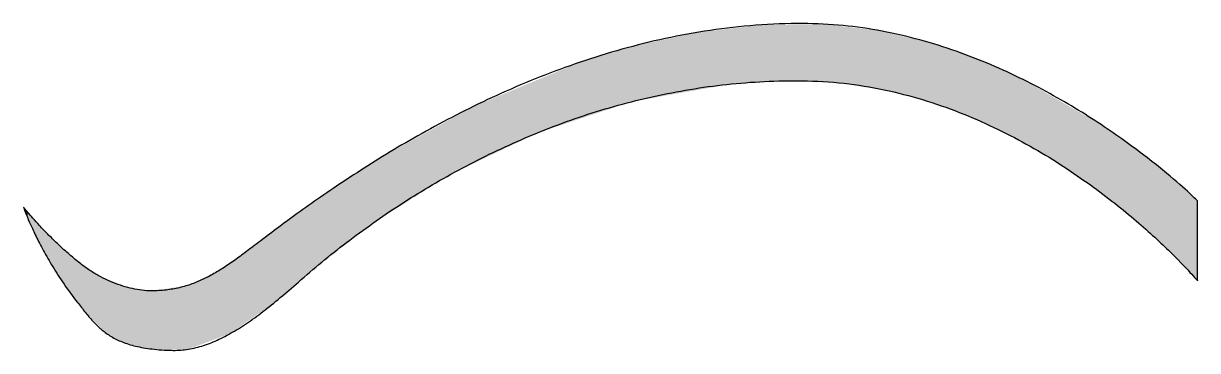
# Model space of a CAD drawing. Extents: x 25 to 130, y -67 to -38.
import ezdxf

# ---------------------------------------------------------------- set-up
doc = ezdxf.new("R2010")
doc.units = 0
doc.layers.add('LAYER_3', color=7, linetype='CONTINUOUS')

# ---------------------------------------------------------------- blocks, each defined once
blk = doc.blocks.new('*U1')
at = {"layer": 'LAYER_3', "color": 253}
for points in [[(87.94, -43.43), (85.01, -38.82), (87.94, -38.48)], [(90.63, -43.27), (87.94, -38.48), (90.63, -38.17)], [(87.94, -43.43), (87.94, -38.48), (90.63, -43.27)], [(92.57, -43.16), (90.63, -38.17), (92.57, -38.14)], [(90.63, -43.27), (90.63, -38.17), (92.57, -43.16)], [(96.11, -43.28), (92.57, -38.14), (96.11, -38.09)], [(92.57, -43.16), (92.57, -38.14), (96.11, -43.28)], [(96.11, -43.28), (96.11, -38.09), (97.5, -43.33)], [(97.5, -43.33), (96.11, -38.09), (97.5, -38.25)], [(97.5, -43.33), (97.5, -38.25), (100.95, -43.9)], [(100.95, -43.9), (97.5, -38.25), (100.95, -38.65)], [(100.95, -43.9), (100.95, -38.65), (102.43, -44.15)], [(102.43, -44.15), (100.95, -38.65), (102.43, -39)], [(85.01, -43.95), (79.6, -39.95), (85.01, -38.82)], [(85.01, -43.95), (85.01, -38.82), (87.94, -43.43)], [(102.43, -44.15), (102.43, -39), (105.56, -45.07)], [(105.56, -45.07), (102.43, -39), (105.56, -39.74)], [(105.56, -45.07), (105.56, -39.74), (107.05, -45.51)], [(107.05, -45.51), (105.56, -39.74), (107.05, -40.25)], [(79.01, -45.02), (74.44, -41.49), (79.01, -40.13)], [(79.6, -44.91), (79.01, -40.13), (79.6, -39.95)], [(79.01, -45.02), (79.01, -40.13), (79.6, -44.91)], [(79.6, -44.91), (79.6, -39.95), (85.01, -43.95)], [(107.05, -45.51), (107.05, -40.25), (109.92, -46.71)], [(109.92, -46.71), (107.05, -40.25), (109.92, -41.25)], [(74.44, -46.53), (70.63, -43.07), (74.44, -41.49)], [(74.44, -46.53), (74.44, -41.49), (79.01, -45.02)], [(109.92, -46.71), (109.92, -41.25), (111.34, -47.3)], [(111.34, -47.3), (109.92, -41.25), (111.34, -41.88)], [(111.34, -47.3), (111.34, -41.88), (113.95, -48.68)], [(113.95, -48.68), (111.34, -41.88), (113.95, -43.05)], [(70.63, -47.79), (64.97, -45.42), (70.63, -43.07)], [(70.63, -47.79), (70.63, -43.07), (74.44, -46.53)], [(113.95, -48.68), (113.95, -43.05), (115.26, -49.37)], [(115.26, -49.37), (113.95, -43.05), (115.26, -43.8)], [(115.26, -49.37), (115.26, -43.8), (118.78, -51.61)], [(118.78, -51.61), (115.26, -43.8), (118.78, -45.84)], [(64.97, -50.5), (62.9, -46.55), (64.97, -45.42)], [(64.97, -50.5), (64.97, -45.42), (70.63, -47.79)], [(118.78, -51.61), (118.78, -45.84), (120.89, -53.16)], [(120.89, -53.16), (118.78, -45.84), (120.89, -47.06)], [(62.9, -51.48), (56.81, -49.91), (62.9, -46.55)], [(62.9, -51.48), (62.9, -46.55), (64.97, -50.5)], [(120.89, -53.16), (120.89, -47.06), (121.86, -53.86)], [(121.86, -53.86), (120.89, -47.06), (121.86, -47.73)], [(121.86, -53.86), (121.86, -47.73), (123.71, -55.39)], [(123.71, -55.39), (121.86, -47.73), (123.71, -49.02)], [(123.71, -55.39), (123.71, -49.02), (124.47, -56.02)], [(124.47, -56.02), (123.71, -49.02), (124.47, -49.61)], [(56.81, -55.3), (55.93, -50.47), (56.81, -49.91)], [(56.81, -55.3), (56.81, -49.91), (62.9, -51.48)], [(124.47, -56.02), (124.47, -49.61), (126.02, -57.43)], [(126.02, -57.43), (124.47, -49.61), (126.02, -50.8)], [(55.93, -55.85), (53.3, -52.15), (55.93, -50.47)], [(55.93, -55.85), (55.93, -50.47), (56.81, -55.3)], [(126.02, -57.43), (126.02, -50.8), (126.57, -57.94)], [(126.57, -57.94), (126.02, -50.8), (126.57, -51.27)], [(126.57, -57.94), (126.57, -51.27), (127.78, -59.14)], [(127.78, -59.14), (126.57, -51.27), (127.78, -52.28)], [(53.3, -57.91), (50.22, -54.27), (53.3, -52.15)], [(53.3, -57.91), (53.3, -52.15), (55.93, -55.85)], [(127.78, -59.14), (127.78, -52.28), (128.14, -59.49)], [(128.14, -59.49), (127.78, -52.28), (128.14, -52.59)], [(128.14, -59.49), (128.14, -52.59), (128.95, -60.36)], [(128.95, -60.36), (128.14, -52.59), (128.95, -53.32)], [(128.95, -60.36), (128.95, -53.32), (129.12, -60.54)], [(129.12, -60.54), (128.95, -53.32), (129.12, -53.49)], [(50.22, -60.33), (49.82, -54.55), (50.22, -54.27)], [(50.22, -60.33), (50.22, -54.27), (53.3, -57.91)], [(129.12, -60.54), (129.12, -53.49), (129.48, -60.94)], [(129.48, -60.94), (129.12, -53.49), (129.48, -53.82)], [(129.48, -60.94), (129.48, -53.82), (129.5, -60.97)], [(129.5, -60.97), (129.48, -53.82), (129.5, -54.24)], [(129.5, -60.97), (129.5, -54.24), (129.5, -60.36)], [(129.5, -60.36), (129.5, -54.24), (129.5, -54.29)], [(24.83, -54.53), (24.82, -54.52), (24.83, -54.46)], [(24.83, -54.53), (24.83, -54.46), (25.09, -55.21)], [(25.09, -55.21), (24.83, -54.46), (25.09, -54.78)], [(25.09, -55.21), (25.09, -54.78), (25.17, -55.39)], [(25.17, -55.39), (25.09, -54.78), (25.17, -54.88)], [(25.17, -55.39), (25.17, -54.88), (25.64, -56.46)], [(25.64, -56.46), (25.17, -54.88), (25.64, -55.39)], [(25.64, -56.46), (25.64, -55.39), (26.48, -58.13)], [(26.48, -58.13), (25.64, -55.39), (26.48, -56.31)], [(48.95, -61.41), (48.39, -55.59), (48.95, -55.19)], [(49.24, -61.15), (48.95, -55.19), (49.24, -54.98)], [(48.95, -61.41), (48.95, -55.19), (49.24, -61.15)], [(49.82, -60.64), (49.24, -54.98), (49.82, -54.55)], [(49.24, -61.15), (49.24, -54.98), (49.82, -60.64)], [(49.82, -60.64), (49.82, -54.55), (50.22, -60.33)], [(26.48, -58.13), (26.48, -56.31), (26.77, -58.63)], [(26.77, -58.63), (26.48, -56.31), (26.77, -56.63)], [(47.3, -62.81), (45.41, -57.81), (47.3, -56.39)], [(47.58, -62.58), (47.3, -56.39), (47.58, -56.19)], [(47.3, -62.81), (47.3, -56.39), (47.58, -62.58)], [(48.39, -61.89), (47.58, -56.19), (48.39, -55.59)], [(47.58, -62.58), (47.58, -56.19), (48.39, -61.89)], [(48.39, -61.89), (48.39, -55.59), (48.95, -61.41)], [(26.77, -58.63), (26.77, -56.63), (27.64, -60.11)], [(27.64, -60.11), (26.77, -56.63), (27.64, -57.44)], [(27.64, -60.11), (27.64, -57.44), (29.13, -62.29)], [(29.13, -62.29), (27.64, -57.44), (29.13, -58.83)], [(45.41, -64.14), (43.26, -59.35), (45.41, -57.81)], [(45.41, -64.14), (45.41, -57.81), (47.3, -62.81)], [(29.13, -62.29), (29.13, -58.83), (29.27, -62.47)], [(29.27, -62.47), (29.13, -58.83), (29.27, -58.96)], [(29.27, -62.47), (29.27, -58.96), (29.82, -63.18)], [(29.82, -63.18), (29.27, -58.96), (29.82, -59.34)], [(29.82, -63.18), (29.82, -59.34), (30.29, -63.78)], [(30.29, -63.78), (29.82, -59.34), (30.29, -59.67)], [(30.29, -63.78), (30.29, -59.67), (31.68, -65.14)], [(31.68, -65.14), (30.29, -59.67), (31.68, -60.62)], [(43.26, -65.66), (42.42, -59.95), (43.26, -59.35)], [(43.26, -65.66), (43.26, -59.35), (45.41, -64.14)], [(31.68, -65.14), (31.68, -60.62), (32.29, -65.73)], [(32.29, -65.73), (31.68, -60.62), (32.29, -60.86)], [(42.42, -65.98), (39.54, -61.35), (42.42, -59.95)], [(42.42, -65.98), (42.42, -59.95), (43.26, -65.66)], [(32.29, -65.73), (32.29, -60.86), (33.6, -66.43)], [(33.6, -66.43), (32.29, -60.86), (33.6, -61.38)], [(33.6, -66.43), (33.6, -61.38), (34.08, -66.56)], [(34.08, -66.56), (33.6, -61.38), (34.08, -61.57)], [(34.08, -66.56), (34.08, -61.57), (35.31, -66.91)], [(35.31, -66.91), (34.08, -61.57), (35.31, -61.74)], [(35.31, -66.91), (35.31, -61.74), (36.35, -67.03)], [(36.35, -67.03), (35.31, -61.74), (36.35, -61.88)], [(37.57, -67.16), (36.35, -61.88), (37.57, -61.68)], [(39.5, -67.07), (37.57, -61.68), (39.5, -61.36)], [(37.57, -67.16), (37.57, -61.68), (39.5, -67.07)], [(39.54, -67.05), (39.5, -61.36), (39.54, -61.35)], [(39.5, -67.07), (39.5, -61.36), (39.54, -67.05)], [(39.54, -67.05), (39.54, -61.35), (42.42, -65.98)], [(36.35, -67.03), (36.35, -61.88), (37.57, -67.16)]]:
    blk.add_solid(points, dxfattribs=at)

msp = doc.modelspace()

# ---------------------------------------------------------------- linework, layer by layer
at = {"layer": 'LAYER_3', "color": 7}
msp.add_open_spline([(45.41, -57.81), (46.34, -57.11), (47.45, -56.27), (48.72, -55.34), (49.99, -54.42), (51.42, -53.4), (53.01, -52.35), (54.59, -51.29), (56.32, -50.18), (58.19, -49.08), (60.05, -47.98), (62.05, -46.87), (64.17, -45.81), (66.28, -44.75), (68.52, -43.74), (70.86, -42.81), (73.2, -41.88), (75.64, -41.04), (78.17, -40.34), (80.7, -39.63), (83.32, -39.06), (86.02, -38.66), (88.71, -38.26), (91.48, -38.04), (94.3, -38.05), (96.72, -38.05), (99.09, -38.29), (101.37, -38.73), (103.66, -39.16), (105.87, -39.78), (107.97, -40.52), (110.08, -41.26), (112.08, -42.12), (113.95, -43.05), (115.83, -43.98), (117.57, -44.96), (119.17, -45.95), (120.76, -46.94), (122.2, -47.93), (123.47, -48.85), (124.74, -49.78), (125.83, -50.64), (126.73, -51.38), (127.62, -52.12), (128.31, -52.74), (128.78, -53.17), (129.25, -53.6), (129.5, -53.85), (129.5, -53.85), (129.5, -53.85), (129.5, -54.74), (129.5, -54.74), (129.5, -54.74), (129.5, -55.63), (129.5, -55.63), (129.5, -55.63), (129.5, -56.52), (129.5, -56.52), (129.5, -56.52), (129.5, -57.41), (129.5, -57.41), (129.5, -57.41), (129.5, -58.3), (129.5, -58.3), (129.5, -58.3), (129.5, -59.19), (129.5, -59.19), (129.5, -59.19), (129.5, -60.08), (129.5, -60.08), (129.5, -60.08), (129.5, -60.97), (129.5, -60.97), (129.5, -60.97), (129.27, -60.7), (128.83, -60.23), (128.39, -59.75), (127.74, -59.07), (126.9, -58.25), (126.06, -57.43), (125.02, -56.48), (123.81, -55.45), (122.6, -54.42), (121.21, -53.33), (119.66, -52.23), (118.12, -51.13), (116.42, -50.02), (114.57, -48.98), (112.73, -47.94), (110.75, -46.97), (108.65, -46.12), (106.54, -45.28), (104.32, -44.56), (101.99, -44.05), (99.66, -43.53), (97.23, -43.21), (94.71, -43.16), (92.42, -43.11), (90.16, -43.21), (87.94, -43.43), (85.71, -43.65), (83.53, -44), (81.4, -44.46), (79.26, -44.91), (77.17, -45.48), (75.13, -46.14), (73.09, -46.81), (71.1, -47.56), (69.18, -48.4), (67.25, -49.23), (65.38, -50.14), (63.58, -51.12), (61.77, -52.09), (60.04, -53.12), (58.37, -54.2), (56.71, -55.28), (55.12, -56.41), (53.61, -57.56), (52.09, -58.71), (50.66, -59.89), (49.31, -61.09), (48.76, -61.58), (48.22, -62.05), (47.69, -62.48), (47.17, -62.92), (46.65, -63.34), (46.15, -63.72), (45.65, -64.1), (45.16, -64.46), (44.68, -64.78), (44.2, -65.11), (43.73, -65.4), (43.26, -65.66), (42.79, -65.92), (42.33, -66.15), (41.88, -66.35), (41.42, -66.55), (40.97, -66.71), (40.51, -66.84), (40.06, -66.97), (39.61, -67.06), (39.16, -67.12), (38.71, -67.17), (38.26, -67.19), (37.8, -67.17), (37.16, -67.15), (36.58, -67.1), (36.06, -67.03), (35.53, -66.96), (35.06, -66.87), (34.63, -66.76), (34.2, -66.65), (33.81, -66.52), (33.46, -66.37), (33.11, -66.23), (32.79, -66.06), (32.5, -65.88), (32.21, -65.69), (31.94, -65.49), (31.69, -65.27), (31.44, -65.05), (31.2, -64.82), (30.97, -64.57), (30.74, -64.32), (30.52, -64.06), (30.29, -63.78), (30.07, -63.5), (29.84, -63.21), (29.6, -62.9), (29.17, -62.35), (28.78, -61.81), (28.41, -61.28), (28.04, -60.75), (27.71, -60.23), (27.4, -59.73), (27.1, -59.23), (26.82, -58.75), (26.57, -58.3), (26.32, -57.84), (26.1, -57.42), (25.91, -57.02), (25.71, -56.63), (25.55, -56.27), (25.41, -55.95), (25.27, -55.63), (25.15, -55.35), (25.06, -55.13), (24.97, -54.9), (24.9, -54.72), (24.85, -54.6), (24.81, -54.48), (24.79, -54.42), (24.79, -54.42), (24.79, -54.42), (24.82, -54.46), (24.89, -54.54), (24.95, -54.62), (25.05, -54.73), (25.17, -54.88), (25.3, -55.02), (25.45, -55.2), (25.62, -55.39), (25.8, -55.59), (26, -55.82), (26.23, -56.06), (26.45, -56.3), (26.7, -56.56), (26.96, -56.83), (27.23, -57.09), (27.52, -57.38), (27.82, -57.66), (28.12, -57.95), (28.43, -58.24), (28.77, -58.53), (29.1, -58.82), (29.44, -59.11), (29.79, -59.39), (30.06, -59.6), (30.33, -59.8), (30.61, -59.99), (30.89, -60.17), (31.18, -60.35), (31.46, -60.5), (31.75, -60.66), (32.04, -60.81), (32.33, -60.94), (32.62, -61.07), (32.92, -61.19), (33.21, -61.3), (33.5, -61.4), (33.79, -61.49), (34.08, -61.57), (34.37, -61.65), (34.65, -61.71), (34.93, -61.76), (35.21, -61.8), (35.49, -61.84), (35.76, -61.86), (36.03, -61.88), (36.29, -61.88), (36.54, -61.87), (36.99, -61.86), (37.41, -61.82), (37.82, -61.76), (38.22, -61.7), (38.61, -61.62), (38.99, -61.52), (39.36, -61.42), (39.73, -61.3), (40.08, -61.16), (40.44, -61.02), (40.79, -60.86), (41.13, -60.69), (41.48, -60.51), (41.82, -60.32), (42.16, -60.11), (42.5, -59.9), (42.85, -59.68), (43.2, -59.44), (43.55, -59.2), (43.91, -58.94), (44.27, -58.67), (44.64, -58.4), (45.02, -58.11), (45.41, -57.81)], degree=3, knots=[0, 0, 0, 0, 1, 1, 1, 2, 2, 2, 3, 3, 3, 4, 4, 4, 5, 5, 5, 6, 6, 6, 7, 7, 7, 8, 8, 8, 9, 9, 9, 10, 10, 10, 11, 11, 11, 12, 12, 12, 13, 13, 13, 14, 14, 14, 15, 15, 15, 16, 16, 16, 17, 17, 17, 18, 18, 18, 19, 19, 19, 20, 20, 20, 21, 21, 21, 22, 22, 22, 23, 23, 23, 24, 24, 24, 25, 25, 25, 26, 26, 26, 27, 27, 27, 28, 28, 28, 29, 29, 29, 30, 30, 30, 31, 31, 31, 32, 32, 32, 33, 33, 33, 34, 34, 34, 35, 35, 35, 36, 36, 36, 37, 37, 37, 38, 38, 38, 39, 39, 39, 40, 40, 40, 41, 41, 41, 42, 42, 42, 43, 43, 43, 44, 44, 44, 45, 45, 45, 46, 46, 46, 47, 47, 47, 48, 48, 48, 49, 49, 49, 50, 50, 50, 51, 51, 51, 52, 52, 52, 53, 53, 53, 54, 54, 54, 55, 55, 55, 56, 56, 56, 57, 57, 57, 58, 58, 58, 59, 59, 59, 60, 60, 60, 61, 61, 61, 62, 62, 62, 63, 63, 63, 64, 64, 64, 65, 65, 65, 66, 66, 66, 67, 67, 67, 68, 68, 68, 69, 69, 69, 70, 70, 70, 71, 71, 71, 72, 72, 72, 73, 73, 73, 74, 74, 74, 75, 75, 75, 76, 76, 76, 77, 77, 77, 78, 78, 78, 79, 79, 79, 80, 80, 80, 81, 81, 81, 82, 82, 82, 83, 83, 83, 84, 84, 84, 85, 85, 85, 86, 86, 86, 87, 87, 87, 88, 88, 88, 88], dxfattribs=at)

# ---------------------------------------------------------------- block references
at = {"layer": 'LAYER_3', "color": 253}
msp.add_blockref('*U1', (0, 0), dxfattribs=at)

doc.saveas('drawing.dxf')
